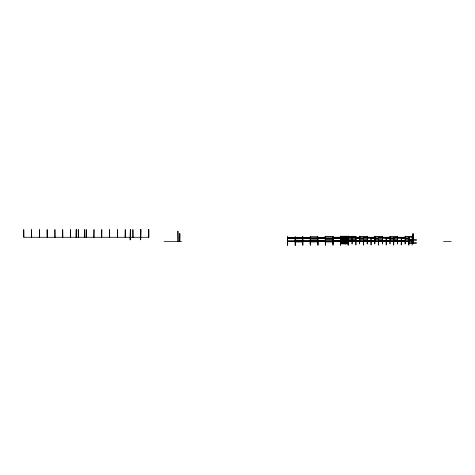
<?xml version="1.0" encoding="UTF-8"?>
<svg xmlns="http://www.w3.org/2000/svg" width="475" height="475" viewBox="0 0 475 475"><rect width="100%" height="100%" fill="white"/><g stroke="black" fill="none" stroke-linecap="round" stroke-linejoin="round"><path stroke-width="0.71" d="M325.405 243.948L325.238 236.212L325.583 245.302L325.428 237.565M343.235 236.212L343.253 243.948M344.559 236.212L344.559 243.948M347.201 236.212L347.219 243.948M348.519 236.212L348.674 243.948L348.531 236.004M287.512 241.389L413.084 241.371L413.084 233.629L412.852 243.936L412.858 236.2M317.692 236.324L318.007 245.302L317.852 237.565M412.128 236.574L412.122 245.148M287.529 236.793L287.565 245.456L287.547 236.793L287.696 244.53M325.244 236.853L332.945 236.853M340.533 236.853L341.258 236.853M342.588 236.853L341.858 236.853L342.588 236.954M343.176 236.853L343.906 236.853M345.23 236.853L344.506 236.853L345.23 236.954M347.142 236.853L347.872 236.853M348.513 236.859L356.25 236.853L348.513 236.954M359.628 236.859L367.365 236.853M374.793 236.853L382.529 236.859M397.694 236.853L389.957 236.954L397.694 236.948M405.122 236.859L412.858 236.853M310.163 236.972L317.864 236.972M325.244 236.954L332.945 236.954M340.533 236.954L341.258 236.954M343.176 236.954L343.906 236.954M347.142 236.954L347.872 236.954M359.628 236.948L367.365 236.948M374.793 236.954L382.529 236.948M405.122 236.954L412.858 236.948M310.163 237.072L317.864 237.072M295.082 237.316L302.783 237.316M332.791 237.268L340.492 237.268M341.198 237.268L341.923 237.268M343.247 237.268L342.522 237.268L343.247 237.375M344.565 237.268L343.841 237.268L344.565 237.375M345.171 237.268L345.895 237.268M347.207 237.268L346.483 237.268L347.207 237.375M347.807 237.268L348.531 237.268M352.052 237.268L359.789 237.268M367.217 237.274L374.953 237.274M382.381 237.274L390.117 237.268M397.545 237.274L405.282 237.274M295.082 237.423L302.783 237.423M317.71 237.387L325.411 237.387M332.791 237.375L340.492 237.375M341.198 237.375L341.923 237.375M345.171 237.375L345.895 237.375M347.807 237.375L348.531 237.375M352.052 237.369L359.789 237.369M367.217 237.369L374.953 237.375M382.381 237.369L390.117 237.369M397.545 237.375L405.282 237.369M317.71 237.488L325.411 237.488M295.106 237.565L295.26 245.302L295.242 236.675L295.254 245.302M302.628 237.737L310.329 237.737M287.506 237.85L295.248 237.85M302.628 237.838L310.329 237.838M287.506 237.951L295.248 237.957M348.181 237.939L355.918 237.933L348.181 238.04M363.345 237.933L371.082 237.933M378.51 237.939L386.246 237.933M393.674 237.933L401.411 237.939M363.345 238.034L371.082 238.04M378.51 238.034L386.246 238.04M393.674 238.034L401.411 238.034M287.517 238.207L295.266 238.213M302.688 238.207L310.424 238.213M317.852 238.213L325.589 238.207M333.017 238.213L340.753 238.207M287.512 238.266L295.266 238.308M302.688 238.308L310.424 238.302M317.852 238.308L325.589 238.302M333.017 238.302L340.753 238.302M355.757 238.355L363.5 238.361M370.922 238.361L378.658 238.355M386.086 238.355L393.828 238.361M401.25 238.355L408.993 238.361M355.757 238.456L363.5 238.45M370.922 238.45L378.658 238.456M386.086 238.456L393.828 238.45M401.25 238.45L408.993 238.45M295.106 238.622L302.842 238.622L295.106 238.723M318.007 238.622L310.27 238.622L318.007 238.723M325.434 238.622L333.171 238.622M348.335 238.622L340.599 238.622L348.335 238.723M325.434 238.723L333.171 238.723M295.106 238.729L302.842 238.729M310.27 238.723L318.007 238.723M325.434 238.729L333.171 238.729M340.599 238.723L348.335 238.723M408.838 239.887L416.575 239.994M325.244 239.976L332.945 239.976M340.533 239.976L341.258 239.976M342.588 239.976L341.858 239.976L342.588 240.077M343.176 239.976L343.906 239.976M345.23 239.976L344.506 239.976L345.23 240.077M347.142 239.976L347.872 239.976M348.513 239.976L356.25 239.97L348.513 240.071M359.628 239.976L367.365 239.976M374.793 239.97L382.529 239.976M397.694 239.976L389.957 240.077L397.694 240.071M405.122 239.976L416.575 239.988M310.163 240.089L317.864 240.089M325.244 240.077L332.945 240.077M340.533 240.077L341.258 240.077M343.176 240.077L343.906 240.077M347.142 240.077L347.872 240.077M359.628 240.071L367.365 240.071M374.793 240.071L382.529 240.071M405.122 240.077L412.858 240.071M310.163 240.196L317.864 240.196M332.791 240.392L340.492 240.392M341.198 240.392L341.923 240.392M343.247 240.392L342.522 240.392L343.247 240.493M344.565 240.392L343.841 240.392L344.565 240.493M345.171 240.392L345.895 240.392M347.207 240.392L346.483 240.392L347.207 240.493M347.807 240.392L348.531 240.392M352.052 240.392L359.789 240.398M367.217 240.392L374.953 240.398M382.381 240.398L390.117 240.398M397.545 240.392L405.282 240.398M295.082 240.439L302.783 240.439M332.791 240.493L340.492 240.493M341.198 240.493L341.923 240.493M345.171 240.493L345.895 240.493M347.807 240.493L348.531 240.493M352.052 240.487L359.789 240.487M367.217 240.493L374.953 240.493M382.381 240.487L390.117 240.487M397.545 240.493L405.282 240.493M295.082 240.54L302.783 240.54M317.71 240.51L325.411 240.51M317.71 240.611L325.411 240.611M302.628 240.861L310.329 240.861M287.506 240.967L295.248 240.973M302.628 240.962L310.329 240.962M287.506 241.074L295.248 241.08M348.181 241.057L355.918 241.158L348.181 241.158M363.345 241.057L371.082 241.062M378.51 241.062L386.246 241.062M393.674 241.057L401.411 241.062M363.345 241.158L371.082 241.158M378.51 241.152L386.246 241.152M393.674 241.158L401.411 241.158M164.053 241.371L181.545 241.371M443.513 241.371L451.25 241.371M287.512 241.49L295.266 241.425M302.688 241.431L310.424 241.425M317.852 241.431L325.589 241.425M333.017 241.425L340.753 241.425M355.757 241.478L363.5 241.478M370.922 241.478L378.658 241.472M386.086 241.478L393.828 241.478M401.25 241.478L408.993 241.472M355.757 241.573L363.5 241.573M370.922 241.573L378.658 241.579M386.086 241.579L393.828 241.573M401.25 241.579L408.993 241.573M295.106 241.751L302.842 241.745M310.27 241.751L318.007 241.745M325.434 241.745L333.171 241.751M340.599 241.751L348.335 241.745M295.106 241.84L302.842 241.84M310.27 241.846L318.007 241.84M325.434 241.84L333.171 241.846M340.599 241.84L348.335 241.846M408.838 243.016L416.575 243.01L408.838 243.105M340.759 243.948L340.338 243.948L340.338 236.212L340.759 236.212L340.599 245.302L340.593 236.212M345.384 243.948L345.224 236.212L345.367 243.948M317.858 244.067L317.692 236.324M412.983 233.629L412.935 241.371M401.405 237.292L401.25 245.029L401.256 237.292M386.24 237.292L386.234 245.029L386.086 237.292M371.076 237.292L371.07 245.029L370.922 237.292M355.912 237.292L355.912 245.029L355.757 237.292M345.236 236.212L345.23 243.948M344.577 236.212L344.565 243.948M340.486 236.212L340.504 243.948M325.25 236.212L325.256 243.948M310.418 237.565L310.424 245.302L310.27 237.565M302.759 236.675L302.842 245.302L302.777 236.675L302.628 244.411M179.841 241.371L179.847 233.629L179.645 241.371M179.692 233.629L179.698 241.371M178.125 241.371L177.923 231.052L177.929 241.371M148.734 229.544L148.728 237.286M148.604 229.544L148.681 237.286M148.461 237.286L148.455 229.544L148.835 229.544L148.829 237.286L23.75 237.286L23.756 229.544L23.898 237.286M140.689 229.544L140.695 237.286M133.053 237.286L132.899 229.544L132.905 237.286M125.258 237.286L125.258 229.544L125.109 237.286M117.468 237.286L117.468 229.544L117.319 237.286M109.683 237.286L109.529 229.544L109.535 237.286M101.793 237.286L101.793 229.544L101.644 237.286M94.002 237.286L94.008 229.544L93.854 237.286M86.212 237.286L86.218 229.544L86.064 237.286M84.437 237.286L84.437 229.544L84.289 237.286M78.423 237.286L78.274 229.544L78.28 237.286M76.261 237.286L76.261 229.544L76.107 237.286M76.255 229.544L76.255 237.286M70.632 237.286L70.638 229.544L70.49 237.286M62.848 237.286L62.694 229.544L62.7 237.286M55.064 237.286L54.91 229.544L54.91 237.286M47.268 237.286L47.12 229.544L47.126 237.286M39.478 237.286L39.484 229.544L39.336 237.286M31.694 237.286L31.54 229.544L31.546 237.286M130.352 229.544L130.144 239.863L130.352 229.544M140.873 229.544L140.677 239.863L140.867 229.544M332.939 236.212L332.767 243.948L332.933 236.212M341.418 236.212L341.252 243.948L341.4 236.212M342.083 236.212L341.935 243.948L342.077 236.212M342.742 236.212L342.588 243.948L342.724 236.212M344.06 236.212L343.912 243.948L344.043 236.212M346.043 236.212L345.877 243.948L346.037 236.212M346.702 236.212L346.536 243.948L346.685 236.212M348.027 236.212L347.872 243.948L348.009 236.212M352.201 236.212L352.052 243.948L352.201 236.212M359.789 236.212L359.64 243.948L359.783 236.212M367.365 236.212L367.211 243.948L367.365 236.212M374.953 236.212L374.805 243.948L374.947 236.212M382.529 236.212L382.381 243.948L382.529 236.212M390.117 236.212L389.969 243.948L390.112 236.212M397.694 236.212L397.545 243.948L397.694 236.212M405.282 236.212L405.128 243.948L405.282 236.212M310.323 236.324L310.175 244.067L310.317 236.324M346.542 236.853L345.818 236.954L346.495 236.853M363.5 237.292L363.351 245.029L363.5 237.292M378.664 237.292L378.516 245.029L378.664 237.292M393.828 237.292L393.68 245.029L393.828 237.292M408.993 237.292L408.844 245.029L408.993 237.292M333.171 237.565L333.022 245.302L333.165 237.565M348.335 237.565L348.181 245.302L348.329 237.565M346.542 239.976L345.818 240.077L346.495 239.976"/></g></svg>
